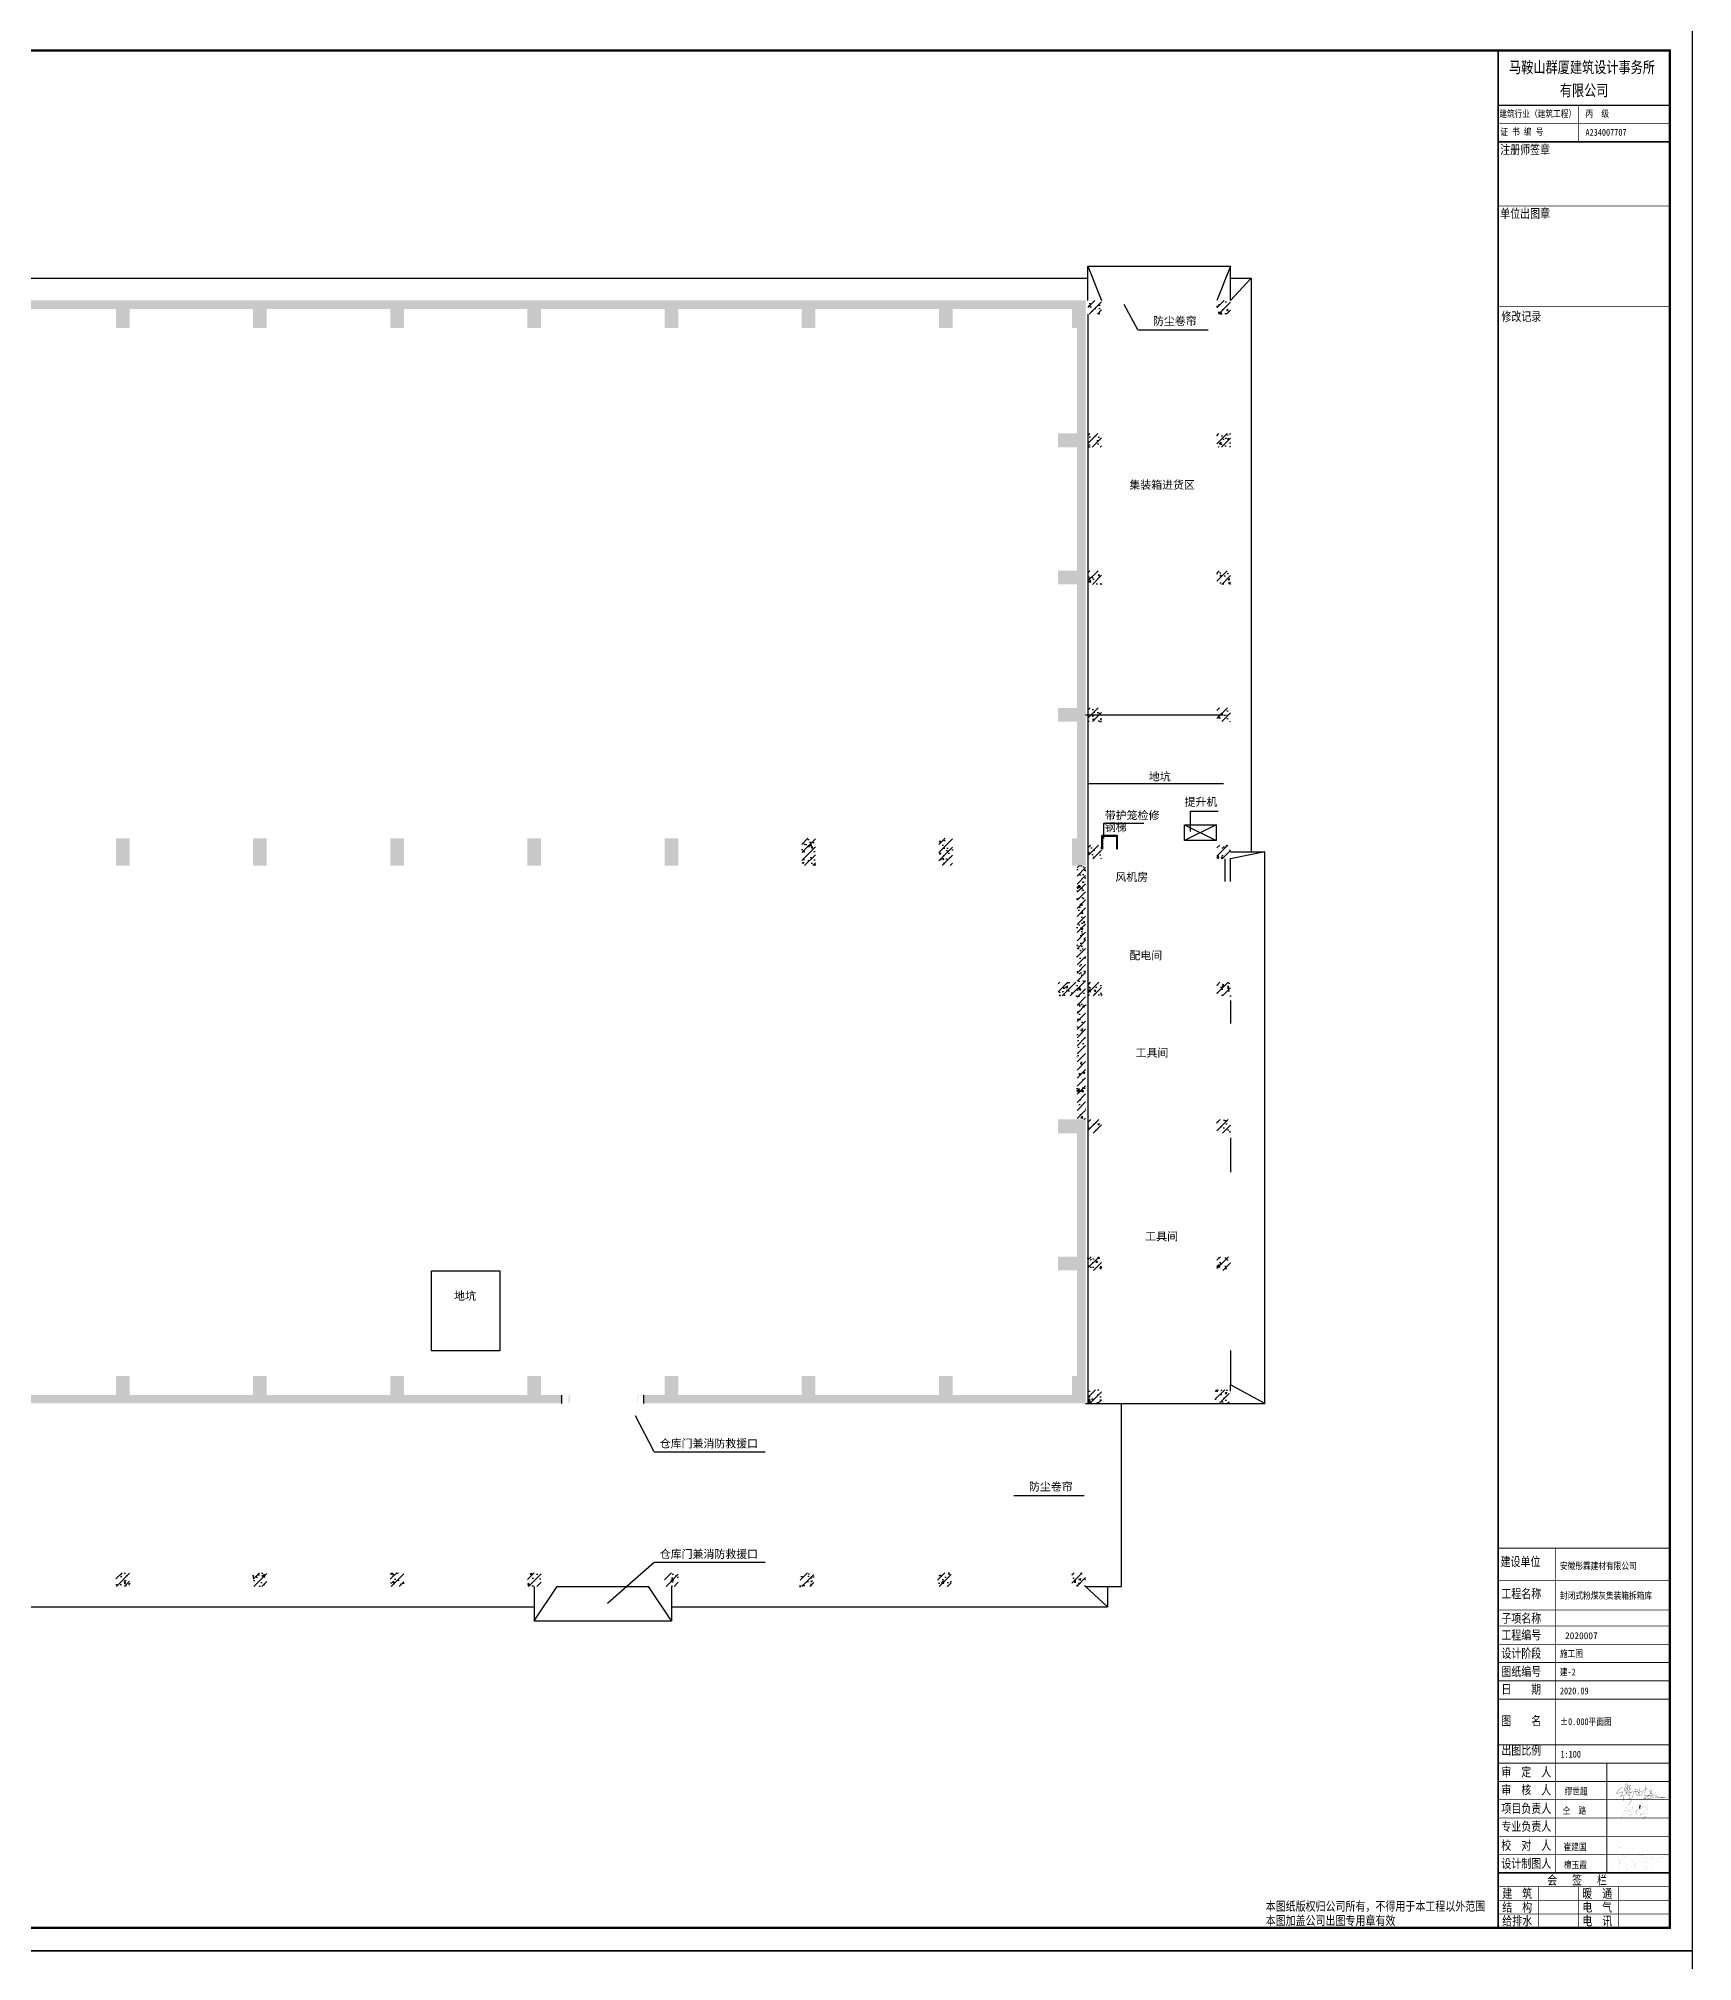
# Model space of a CAD drawing. Extents: x -405456 to 360097, y -329918 to 177160.
# Drawn here: x 105315 to 177679, y -18693 to 65407 of the extents above; entities that cross this region are included whole.
import ezdxf

# ---------------------------------------------------------------- set-up
doc = ezdxf.new("R2010")
doc.units = 0
doc.header["$LTSCALE"] = 1000
doc.header["$MEASUREMENT"] = 0
doc.layers.add('PUB_TITLE', color=4, linetype='Continuous')
doc.layers.add('图签', color=120, linetype='Continuous')
doc.styles.add('-宋体', font='', dxfattribs={"width": 0.8})
doc.styles.get("Standard").update_dxf_attribs({"font": 'gbenor.shx', "bigfont": 'gbcbig.shx'})
doc.styles.add('图签', font='', dxfattribs={"width": 0.8})
doc.styles.get('-宋体').set_extended_font_data('SimSun')
doc.styles.get('图签').set_extended_font_data('SimSun')
pattern_1 = [(45, (-65, 0), (-176.7767, 176.7767), []), (50, (-65, 0), (717.2602, -62.7521), [75, -825]), (355, (-65, 0), (-138.7513, 752.192), [60, -660]), (100.4514, (-5.2, -5.2), (578.5094, 689.4395), [63.7402, -701.142]), (46.1842, (-65, 200), (1067.241, -165.519), [112.5, -1237.5]), (96.6356, (23.9, 186.2), (934.663, 974.118), [95.61, -1051.713]), (351.1842, (-65, 200), (934.662, 974.1186), [90, -990]), (21, (35, 150), (596.907, -402.6189), [75, -825]), (326, (35, 150), (243.3153, 725.15), [60, -660]), (71.4514, (84.74, 116.45), (840.2226, 322.5305), [63.7402, -701.142]), (37.5, (-65, 0), (12.15986, 332.89385), [0, -652, 0, -670, 0, -662.5]), (7.5, (-65, 0), (263.0695, 394.4117), [0, -382, 0, -637, 0, -252.5]), (327.5, (-288, 0), (533.82244, -22.55487), [0, -250, 0, -780, 0, -1035]), (317.5, (-388, 0), (583.1862, 100.105), [0, -325, 0, -518, 0, -735])]
pattern_2 = [(45, (0, 0), (-176.7767, 176.7767), []), (50, (0, 0), (717.2602, -62.7521), [75, -825]), (355, (0, 0), (-138.7513, 752.192), [60, -660]), (100.4514, (59.8, -5.2), (578.5094, 689.4395), [63.7402, -701.142]), (46.1842, (0, 200), (1067.241, -165.519), [112.5, -1237.5]), (96.6356, (88.9, 186.2), (934.663, 974.118), [95.61, -1051.713]), (351.1842, (0, 200), (934.662, 974.1186), [90, -990]), (21, (100, 150), (596.907, -402.6189), [75, -825]), (326, (100, 150), (243.3153, 725.15), [60, -660]), (71.4514, (149.74, 116.45), (840.2226, 322.5305), [63.7402, -701.142]), (37.5, (0, 0), (12.15986, 332.89385), [0, -652, 0, -670, 0, -662.5]), (7.5, (0, 0), (263.0695, 394.4117), [0, -382, 0, -637, 0, -252.5]), (327.5, (-223, 0), (533.82244, -22.55487), [0, -250, 0, -780, 0, -1035]), (317.5, (-323, 0), (583.1862, 100.105), [0, -325, 0, -518, 0, -735])]

# ---------------------------------------------------------------- blocks, each defined once
blk = doc.blocks.new('0#竖图签')
at = {"layer": '图签'}
blk.add_line((-7500, 0), (0, 0), dxfattribs=at)
blk.add_lwpolyline([(-7500, 82100, 70, 70, 0), (-7500, 0, 40, 40, 0), (0, 0, 40, 40, 0), (0, 82100, 40, 40, 0), (-7500, 82100, 40, 40, 0), (-7500, 75299, 40, 40, 0)], format="xyseb", dxfattribs=at)
for points, const_width in [([(-7500, 79700), (0, 79700)], 70), ([(-4000, 79700), (-4000, 78100)], 35), ([(-7500, 78900), (0, 78900)], 35), ([(-7500, 78100), (0, 78100)], 70), ([(-7500, 75300), (0, 75300)], 35), ([(-7500, 70900), (0, 70900)], 35), ([(-7500, 70900), (0, 70900)], 35), ([(-7500, 16600), (0, 16600)], 35), ([(-5000, 16600), (-5000, 2400)], 35), ([(-7500, 15200), (0, 15200)], 35), ([(-7500, 13896), (0, 13896)], 35), ([(-7500, 13200), (0, 13200)], 35), ([(-7500, 12400), (0, 12400)], 35), ([(-7500, 11600), (0, 11600)], 35), ([(-7500, 10800), (0, 10800)], 35), ([(-7500, 10000), (0, 10000)], 35), ([(-7500, 8000), (0, 8000)], 35), ([(-7500, 7200), (0, 7200)], 35), ([(-2750, 7200), (-2750, 2400)], 35), ([(-7500, 6400), (0, 6400)], 35), ([(-7500, 5600), (0, 5600)], 35), ([(-7500, 4800), (0, 4800)], 35), ([(-7500, 4000), (0, 4000)], 35), ([(-7500, 3200), (0, 3200)], 35), ([(-7500, 2400), (0, 2400)], 70), ([(-7500, 2400), (0, 2400)], 35), ([(-7500, 1800), (0, 1800)], 35), ([(-5750, 0), (-5750, 1800)], 35), ([(-4000, 1800), (-4000, 0)], 35), ([(-2250, 1800), (-2250, 0)], 35), ([(-7500, 1200), (0, 1200)], 35), ([(-7500, 600), (0, 600)], 35), ([(-7500, 0), (0, 0)], 35)]:
    blk.add_lwpolyline(points, dxfattribs=dict(at, const_width=const_width))
at = {"layer": '图签', "style": '图签'}
for s, height, width, p in [('马鞍山群厦建筑设计事务所', 500, 0.78, (-7028, 81116)), ('有限公司', 500, 0.78, (-4808, 80106)), ('建筑行业（建筑工程） ', 300, 0.8, (-7454, 79185)), ('丙  级', 300, 0.8, (-3684, 79190)), ('  证 书 编 号', 300, 0.8, (-7767, 78395)), ('A234007707', 300, 0.8, (-3684, 78369)), ('注册师签章', 400, 0.8, (-7417, 77566)), ('单位出图章', 400, 0.8, (-7417, 74775)), ('修改记录', 400, 0.8, (-7365, 70269)), ('建设单位', 400, 0.8, (-7400, 15815)), ('工程名称', 400, 0.8, (-7365, 14415)), ('子项名称', 400, 0.8, (-7365, 13339)), ('工程编号', 400, 0.8, (-7365, 12607)), ('设计阶段', 400, 0.8, (-7365, 11807)), ('图纸编号', 400, 0.8, (-7365, 11007)), ('日    期', 400, 0.8, (-7365, 10237)), ('图    名', 400, 0.8, (-7365, 8852)), ('出图比例', 400, 0.8, (-7365, 7567)), ('审  定  人', 400, 0.8, (-7365, 6621)), ('审  核  人', 400, 0.8, (-7365, 5831)), ('项目负责人', 400, 0.8, (-7365, 5021)), ('专业负责人', 400, 0.8, (-7365, 4237)), ('校  对  人', 400, 0.8, (-7365, 3409)), ('设计制图人', 400, 0.8, (-7365, 2618)), ('建  筑', 400, 0.8, (-7325, 1305)), ('会   签   栏', 400, 0.8, (-5360, 1889)), ('暖  通', 400, 0.8, (-3825, 1305)), ('本图纸版权归公司所有，不得用于本工程以外范围', 400, 0.8, (-17674, 746)), ('结  构', 400, 0.8, (-7325, 705)), ('电  气', 400, 0.8, (-3825, 705)), ('本图加盖公司出图专用章有效', 400, 0.8, (-17674, 121)), ('给排水', 400, 0.8, (-7325, 105)), ('电  讯', 400, 0.8, (-3825, 105))]:
    blk.add_text(s, height=height, dxfattribs=dict(at, width=width)).set_placement(p)
blk = doc.blocks.new('11')
at = {"const_width": 9.8}
for points in [[(1649906, 20166), (1649863, 20182), (1649762, 20111), (1649691, 20015), (1649648, 19948), (1649677, 19916), (1649778, 19959), (1649899, 19994), (1649921, 19971), (1649921, 19935), (1649880, 19892), (1649825, 19814), (1649813, 19779), (1649825, 19769), (1649897, 19822), (1649970, 19840), (1649970, 19801), (1649932, 19608)], [(1649970, 19840), (1650001, 19863), (1649996, 19905), (1650003, 20128), (1650027, 20241), (1650057, 20332), (1650087, 20344), (1650108, 20295), (1650115, 20216), (1650063, 20127), (1650037, 20041), (1650064, 19970), (1650070, 19917), (1650001, 19863)], [(1650067, 19945), (1650133, 20000), (1650177, 19982), (1650240, 20048), (1650276, 20157), (1650277, 20267), (1650238, 20291), (1650169, 20279), (1650126, 20241), (1650115, 20216)], [(1650149, 20180), (1650191, 20220), (1650224, 20199), (1650221, 20144), (1650183, 20061), (1650146, 20032), (1650124, 20079), (1650124, 20132), (1650107, 20172)], [(1650170, 20200), (1650115, 20152)], [(1650886, 20252), (1650927, 20157), (1650914, 20044), (1650877, 19946), (1650852, 19842), (1650867, 19825), (1650982, 19851), (1651052, 19848), (1651046, 19818), (1650978, 19786), (1650863, 19729), (1650835, 19698), (1650828, 19681), (1651093, 19712), (1651455, 19759), (1651637, 19759), (1651819, 19731)], [(1650064, 19970), (1650087, 20048), (1650124, 20105), (1650089, 20171)], [(1650070, 19917), (1650214, 19959), (1650351, 20004)], [(1650351, 20004), (1650236, 19938), (1650186, 19900), (1650143, 19854), (1650135, 19840), (1650220, 19836), (1650214, 19762), (1650175, 19707), (1650162, 19681), (1650225, 19685), (1650267, 19651), (1650279, 19611), (1650264, 19565), (1650293, 19638), (1650416, 20004), (1650481, 20010), (1650736, 20020), (1650671, 20018), (1650649, 19885), (1650610, 19892), (1650587, 19965), (1650568, 20039), (1650519, 20104), (1650473, 20114), (1650480, 20045), (1650493, 19942), (1650531, 19853), (1650577, 19828), (1650675, 19831), (1650748, 19879), (1650790, 20010), (1650837, 20063), (1650954, 20120), (1651027, 20136)], [(1650603, 19915), (1650632, 20044), (1650648, 20121), (1650667, 20084), (1650671, 20018)], [(1651236, 19859), (1651046, 19818), (1651137, 19931), (1651204, 19877), (1651170, 20003), (1651182, 20089), (1651079, 20053), (1651098, 20000), (1651154, 19960), (1651112, 19900)], [(1651819, 19731), (1651502, 19759), (1651242, 19873), (1651214, 19814), (1651130, 19759), (1651143, 19719)]]:
    blk.add_lwpolyline(points, dxfattribs=at)
blk = doc.blocks.new('9')
blk.add_line((102146, 74831), (101657, 72045))
at = {"const_width": 50}
for points in [[(86440, 64465), (93649, 77517), (93294, 75200), (96276, 72187), (91695, 70506), (90606, 69586), (90911, 68858), (92628, 69656), (94120, 69990), (94859, 69715), (95217, 69015), (94800, 67744), (93324, 65239), (97646, 70339), (98740, 69065), (99858, 71215), (100523, 71343), (100027, 70127), (98825, 67243)], [(98825, 67243), (99886, 68741), (100905, 68770), (100053, 66278)], [(99426, 68685), (98843, 69263)], [(101361, 70467), (101034, 71129), (100523, 71343), (101657, 72045), (104315, 73386), (106829, 74015), (108213, 74223), (108905, 73843), (108576, 72858), (107435, 71285), (105404, 69836), (103618, 68400), (102552, 67530), (102552, 66987), (103077, 67023), (104392, 67592), (105627, 68009), (107264, 68313), (108008, 67891), (108162, 67268), (107370, 65715), (105147, 63439), (103745, 62393)], [(100905, 68770), (101361, 70467), (102138, 70843), (103960, 72419), (104315, 73386), (104585, 74207), (104732, 75333), (104487, 75859), (103457, 75823), (102244, 75565), (102146, 74831), (102775, 78245)]]:
    blk.add_lwpolyline(points, dxfattribs=at)
blk = doc.blocks.new('ccjjgg')
at = {"const_width": 100}
for points in [[(1391860, 954457), (1401799, 984946), (1415207, 999023), (1442703, 986308), (1449066, 964738), (1453291, 918290), (1442668, 874201), (1440371, 826603), (1412458, 850089), (1379404, 891190), (1331658, 882383), (1282444, 847887), (1247185, 805319), (1237636, 766420), (1258938, 757613), (1350022, 780365), (1401440, 803117), (1437517, 829005), (1502807, 836144), (1607847, 872842), (1624442, 878639), (1502807, 836144), (1401440, 803117), (1438510, 771123), (1373339, 717131), (1330235, 672305), (1305494, 640992), (1194160, 619567), (1112515, 602263), (888230, 470430), (1100508, 595206), (1198176, 598260), (1248919, 553678), (1288189, 490215), (1272639, 206660), (1288189, 490215), (1305494, 640992), (1462386, 675870), (1500086, 704447), (1438510, 771123), (1500086, 704447), (1691376, 723059), (1500086, 704447), (1497846, 631437), (1489776, 517347), (1475000, 476747), (1579356, 525652), (1633843, 516425), (1475000, 334644), (1633843, 516425), (1722897, 659913), (1763098, 720574), (1814784, 753364), (1908312, 777956), (1896005, 804188), (1870572, 824681), (1843499, 805827), (1831192, 748445), (1838576, 681226), (1864009, 660733), (1931283, 658274), (1909953, 721394), (1908312, 777956), (1908312, 777956), (1937026, 799269), (1972304, 796810), (1985431, 764840), (1968202, 715656), (1955076, 687784), (1931283, 658274), (1900108, 638600), (1853344, 612368), (1857446, 590235), (1879597, 545969), (1914055, 481209), (1917336, 546789), (1931283, 598432), (1914875, 629583), (1853344, 612368), (1879597, 545969), (1839632, 522985), (1769851, 517799), (1746206, 520680), (1878586, 465533), (1951323, 423798), (2003317, 549233), (2039576, 650157), (2045403, 670859), (2087489, 608105), (2096828, 504643), (2093582, 406305), (2092775, 381865), (2198590, 416426), (2282904, 425106), (2270640, 439913), (2248157, 466973), (2203519, 468429), (2205457, 506500), (2176396, 540699), (2180916, 588449), (2221602, 616841), (2255183, 609097), (2246142, 534247), (2179598, 536931), (2155608, 675594), (2190703, 722892), (2241049, 720710), (2251131, 700965), (2257181, 669535), (2255183, 609097), (2246142, 534247), (2203519, 468429), (2269320, 484334), (2356371, 507224), (2373781, 512717), (2323383, 583216), (2302128, 776576), (2313525, 826192), (2350971, 836766), (2378648, 821312), (2417722, 793657), (2438502, 683767), (2470906, 577952), (2468386, 413822), (2459139, 379944), (2394410, 409716)], [(2374888, 609904), (2391327, 579106), (2374888, 609904)]]:
    blk.add_lwpolyline(points, dxfattribs=at)
blk = doc.blocks.new('ee')
at = {"const_width": 0.875}
for points in [[(133402, -8296), (133607, -8267), (133798, -8191), (133916, -8138), (134030, -8114), (133922, -8137), (133881, -7954), (133930, -8228), (133892, -8317), (133835, -8452), (133857, -8457), (133911, -8395), (133927, -8274), (133960, -8249), (133993, -8133)], [(133927, -8274), (133941, -8581)], [(134102, -7813), (134161, -7903), (134024, -8000), (134042, -8025), (134067, -8051), (134049, -8124), (134074, -8284)], [(134161, -7903), (134134, -7956), (134269, -7923), (134300, -7935), (134249, -7981), (134170, -8020), (134095, -8037), (134073, -8058)], [(134074, -8284), (134080, -8144), (134137, -8110), (134173, -8080), (134231, -8064), (134273, -8064), (134333, -8071), (134372, -8111), (134381, -8145), (134358, -8183), (134334, -8230), (134285, -8265), (134235, -8279), (134200, -8287), (134178, -8383), (134191, -8409), (134200, -8443), (134125, -8511), (134343, -8493), (134394, -8480), (134399, -8410), (134421, -8314), (134457, -8228), (134500, -8156), (134599, -8121), (134666, -8106), (134705, -8106), (134705, -8126), (134705, -8172), (134686, -8219), (134640, -8243), (134589, -8262), (134560, -8290), (134540, -8319), (134519, -8346), (134519, -8372), (134537, -8362), (134571, -8341), (134599, -8322), (134612, -8295), (134626, -8276), (134640, -8257), (134677, -8241), (134687, -8241), (134686, -8268), (134657, -8321), (134613, -8400), (134577, -8466), (134572, -8498), (134640, -8459), (134731, -8372), (134772, -8290), (134786, -8262), (134762, -8250), (134796, -8234), (134832, -8155), (134852, -8125), (134935, -8093), (134942, -8010), (134961, -8171), (135023, -8196), (135019, -8242), (134983, -8251), (134935, -8257), (134962, -8286), (134966, -8332), (134943, -8340), (134914, -8340), (134897, -8329), (134895, -8388), (134909, -8453), (134919, -8541), (134941, -8574), (134950, -8541), (134953, -8491), (134958, -8454), (134990, -8391), (135012, -8384), (135011, -8437), (135006, -8466), (135017, -8476), (135024, -8444), (135030, -8425), (135038, -8399), (135040, -8294), (135052, -8258), (135058, -8209), (135071, -8185), (135103, -8182), (135116, -8209), (135110, -8265), (135111, -8310), (135144, -8343), (135233, -8328), (135286, -8354), (135318, -8378), (135313, -8415), (135296, -8447), (135249, -8474), (135205, -8488), (135144, -8492), (135114, -8478), (135091, -8444), (135082, -8420), (135135, -8423), (135176, -8429), (135223, -8442), (135273, -8451), (135325, -8464), (135358, -8473), (135383, -8486), (135401, -8513)], [(135081, -8013), (135030, -7971), (134989, -7943), (134931, -7932), (134880, -7902), (134881, -7880), (134931, -7868), (134967, -7875), (134982, -7884), (135001, -7912), (135034, -7955), (135117, -7969), (135164, -7975), (135193, -7977), (135342, -7923), (135626, -7860), (135759, -7841), (135864, -7830), (135935, -7848), (135951, -7881), (135933, -7921), (135817, -7966), (135732, -7989), (135645, -8002), (135407, -8020), (135340, -8009), (135266, -8000), (135187, -7979)], [(135052, -8183), (135079, -8067), (135081, -8013), (135018, -8033), (134969, -8017), (134943, -7988), (134942, -8010)], [(135184, -7976), (135081, -8013)]]:
    blk.add_lwpolyline(points, dxfattribs=at)

msp = doc.modelspace()

# ---------------------------------------------------------------- hatches: boundary and pattern name
h = msp.add_hatch()
h.set_pattern_fill('钢筋混凝土', color=256, scale=100, style=0)
h.set_pattern_definition(pattern_2)
h.paths.add_polyline_path([(109305.6, 53952.1), (108705.6, 53952.1), (108705.6, 52752.1), (109305.6, 52752.1)])
h.paths.add_polyline_path([(108705.6, 53952.1), (103305.6, 53952.1), (103305.6, 53582.1), (108705.6, 53582.1)])
h.paths.add_polyline_path([(103305.6, 53952.1), (102705.6, 53952.1), (102705.6, 52752.1), (103305.6, 52752.1)])
h.paths.add_polyline_path([(102705.6, 53952.1), (97305.6, 53952.1), (97305.6, 53582.1), (102705.6, 53582.1)])
h.paths.add_polyline_path([(97305.6, 53952.1), (96705.6, 53952.1), (96705.6, 52752.1), (97305.6, 52752.1)])
h.paths.add_polyline_path([(114705.6, 53952.1), (109305.6, 53952.1), (109305.6, 53582.1), (114705.6, 53582.1)])
h.paths.add_polyline_path([(115305.6, 53952.1), (114705.6, 53952.1), (114705.6, 52752.1), (115305.6, 52752.1)])
h.paths.add_polyline_path([(120705.6, 53952.1), (115305.6, 53952.1), (115305.6, 53582.1), (120705.6, 53582.1)])
h.paths.add_polyline_path([(121305.6, 53952.1), (120705.6, 53952.1), (120705.6, 52752.1), (121305.6, 52752.1)])
h = msp.add_hatch()
h.set_pattern_fill('钢筋混凝土', color=256, scale=100, style=0)
h.set_pattern_definition(pattern_2)
h.paths.add_polyline_path([(127305.6, 53952.1), (126705.6, 53952.1), (126705.6, 52752.1), (127305.6, 52752.1)])
h.paths.add_polyline_path([(126705.6, 53952.1), (121305.6, 53952.1), (121305.6, 53582.1), (126705.6, 53582.1)])
h.paths.add_polyline_path([(132705.6, 53952.1), (127305.6, 53952.1), (127305.6, 53582.1), (132705.6, 53582.1)])
h.paths.add_polyline_path([(138705.6, 53952.1), (133305.6, 53952.1), (133305.6, 53582.1), (138705.6, 53582.1)])
h.paths.add_polyline_path([(133305.6, 53952.1), (132705.6, 53952.1), (132705.6, 52752.1), (133305.6, 52752.1)])
h.paths.add_polyline_path([(139305.6, 53952.1), (138705.6, 53952.1), (138705.6, 52752.1), (139305.6, 52752.1)])
h.paths.add_polyline_path([(144705.6, 53952.1), (139305.6, 53952.1), (139305.6, 53582.1), (144705.6, 53582.1)])
h.paths.add_polyline_path([(145305.6, 53952.1), (144705.6, 53952.1), (144705.6, 52752.1), (145305.6, 52752.1)])
h.paths.add_polyline_path([(150525.6, 53952.1), (145305.6, 53952.1), (145305.6, 53582.1), (150525.6, 53582.1)])
h = msp.add_hatch()
h.set_pattern_fill('钢筋混凝土', color=256, scale=100, style=0)
h.set_pattern_definition(pattern_2)
h.paths.add_polyline_path([(151125.6, 53952.1), (150525.6, 53952.1), (150525.6, 52752.1), (151125.6, 52752.1)])
h.paths.add_polyline_path([(151125.6, 52752.1), (150755.6, 52752.1), (150755.6, 48132.1), (151125.6, 48132.1)])
h.paths.add_polyline_path([(151125.6, 48132.1), (149925.6, 48132.1), (149925.6, 47532.1), (151125.6, 47532.1)])
h.paths.add_polyline_path([(151125.6, 42132.1), (149925.6, 42132.1), (149925.6, 41532.1), (151125.6, 41532.1)])
h.paths.add_polyline_path([(151125.6, 47532.1), (150755.6, 47532.1), (150755.6, 42132.1), (151125.6, 42132.1)])
h.paths.add_polyline_path([(151125.6, 36132.1), (149925.6, 36132.1), (149925.6, 35532.1), (151125.6, 35532.1)])
h.paths.add_polyline_path([(151125.6, 41532.1), (150755.6, 41532.1), (150755.6, 36132.1), (151125.6, 36132.1)])
h.paths.add_polyline_path([(151125.6, 35532.1), (150755.6, 35532.1), (150755.6, 30432.1), (151125.6, 30432.1)])
h.paths.add_polyline_path([(151125.6, 30432.1), (150525.6, 30432.1), (150525.6, 29232.1), (151125.6, 29232.1)])
h = msp.add_hatch()
h.set_pattern_fill('钢筋混凝土', color=256, scale=100, style=0)
h.set_pattern_definition([(45, (-65, -65), (-176.7767, 176.7767), []), (50, (-65, -65), (717.2602, -62.7521), [75, -825]), (355, (-65, -65), (-138.7513, 752.192), [60, -660]), (100.4514, (-5.2, -70.2), (578.5094, 689.4395), [63.7402, -701.142]), (46.1842, (-65, 135), (1067.241, -165.519), [112.5, -1237.5]), (96.6356, (23.9, 121.2), (934.663, 974.118), [95.61, -1051.713]), (351.1842, (-65, 135), (934.662, 974.1186), [90, -990]), (21, (35, 85), (596.907, -402.6189), [75, -825]), (326, (35, 85), (243.3153, 725.15), [60, -660]), (71.4514, (84.74, 51.45), (840.2226, 322.5305), [63.7402, -701.142]), (37.5, (-65, -65), (12.15986, 332.89385), [0, -652, 0, -670, 0, -662.5]), (7.5, (-65, -65), (263.0695, 394.4117), [0, -382, 0, -637, 0, -252.5]), (327.5, (-288, -65), (533.82244, -22.55487), [0, -250, 0, -780, 0, -1035]), (317.5, (-388, -65), (583.1862, 100.105), [0, -325, 0, -518, 0, -735])])
h.paths.add_polyline_path([(151225.6, 53352.1), (151825.6, 53352.1), (151825.6, 53952.1), (151225.6, 53952.1)])
h.paths.add_polyline_path([(156865.6, 53352.1), (157465.6, 53352.1), (157465.6, 53952.1), (156865.6, 53952.1)])
h = msp.add_hatch()
h.set_pattern_fill('钢筋混凝土', color=256, scale=100, style=0)
h.set_pattern_definition(pattern_1)
h.paths.add_polyline_path([(151225.6, 48132.1), (151225.6, 47532.1), (151825.6, 47532.1), (151825.6, 48132.1)])
h.paths.add_polyline_path([(156865.6, 48132.1), (156865.6, 47532.1), (157465.6, 47532.1), (157465.6, 48132.1)])
h = msp.add_hatch()
h.set_pattern_fill('钢筋混凝土', color=256, scale=100, style=0)
h.set_pattern_definition(pattern_1)
h.paths.add_polyline_path([(151225.6, 42132.1), (151225.6, 41532.1), (151825.6, 41532.1), (151825.6, 42132.1)])
h.paths.add_polyline_path([(156865.6, 42132.1), (156865.6, 41532.1), (157465.6, 41532.1), (157465.6, 42132.1)])
h = msp.add_hatch()
h.set_pattern_fill('钢筋混凝土', color=256, scale=100, style=0)
h.set_pattern_definition(pattern_1)
h.paths.add_polyline_path([(151825.6, 36132.1), (151225.6, 36132.1), (151225.6, 35532.1), (151825.6, 35532.1)])
h.paths.add_polyline_path([(156865.6, 35532.1), (157465.6, 35532.1), (157465.6, 36132.1), (156865.6, 36132.1)])
h = msp.add_hatch()
h.set_pattern_fill('钢筋混凝土', color=256, scale=100, style=0)
h.set_pattern_definition(pattern_2)
h.paths.add_polyline_path([(109305.6, 30432.1), (108705.6, 30432.1), (108705.6, 29232.1), (109305.6, 29232.1)])
h.paths.add_polyline_path([(115305.6, 30432.1), (114705.6, 30432.1), (114705.6, 29232.1), (115305.6, 29232.1)])
h.paths.add_polyline_path([(121305.6, 30432.1), (120705.6, 30432.1), (120705.6, 29232.1), (121305.6, 29232.1)])
h.paths.add_polyline_path([(126705.6, 29232.1), (127305.6, 29232.1), (127305.6, 30432.1), (126705.6, 30432.1)])
h.paths.add_polyline_path([(133305.6, 30432.1), (132705.6, 30432.1), (132705.6, 29232.1), (133305.6, 29232.1)])
h = msp.add_hatch()
h.set_pattern_fill('钢筋混凝土', color=256, scale=100, style=0)
h.set_pattern_definition(pattern_2)
h.paths.add_polyline_path([(139305.6, 30432.1), (138705.6, 30432.1), (138705.6, 29232.1), (139305.6, 29232.1)])
h.paths.add_polyline_path([(144705.6, 29232.1), (145305.6, 29232.1), (145305.6, 30432.1), (144705.6, 30432.1)])
h = msp.add_hatch()
h.set_pattern_fill('钢筋混凝土', color=256, scale=100, style=0)
h.set_pattern_definition(pattern_1)
h.paths.add_polyline_path([(156865.6, 29532.1), (157465.6, 29532.1), (157465.6, 30132.1), (156865.6, 30132.1)])
h.paths.add_polyline_path([(151225.6, 30132.1), (151225.6, 29532.1), (151825.6, 29532.1), (151825.6, 30132.1)])
h = msp.add_hatch()
h.set_pattern_fill('钢筋混凝土', color=256, scale=100, style=0)
h.set_pattern_definition(pattern_2)
h.paths.add_polyline_path([(151125.6, 24132.1), (149925.6, 24132.1), (149925.6, 23532.1), (151125.6, 23532.1)])
h.paths.add_polyline_path([(151125.6, 29232.1), (150755.6, 29232.1), (150755.6, 24132.1), (151125.6, 24132.1)])
h.paths.add_polyline_path([(151125.6, 23532.1), (150755.6, 23532.1), (150755.6, 18132.1), (151125.6, 18132.1)])
h = msp.add_hatch()
h.set_pattern_fill('钢筋混凝土', color=256, scale=100, style=0)
h.set_pattern_definition(pattern_1)
h.paths.add_polyline_path([(151225.6, 24132.1), (151225.6, 23532.1), (151825.6, 23532.1), (151825.6, 24132.1)])
h.paths.add_polyline_path([(157465.6, 24132.1), (156865.6, 24132.1), (156865.6, 23532.1), (157465.6, 23532.1)])
h = msp.add_hatch()
h.set_pattern_fill('钢筋混凝土', color=256, scale=100, style=0)
h.set_pattern_definition(pattern_2)
h.paths.add_polyline_path([(151125.6, 18132.1), (149925.6, 18132.1), (149925.6, 17532.1), (151125.6, 17532.1)])
h.paths.add_polyline_path([(151125.6, 17532.1), (150755.6, 17532.1), (150755.6, 12132.1), (151125.6, 12132.1)])
h.paths.add_polyline_path([(151125.6, 12132.1), (149925.6, 12132.1), (149925.6, 11532.1), (151125.6, 11532.1)])
h.paths.add_polyline_path([(151125.6, 11532.1), (150755.6, 11532.1), (150755.6, 6912.1), (151125.6, 6912.1)])
h.paths.add_polyline_path([(151125.6, 6912.1), (150525.6, 6912.1), (150525.6, 5712.1), (151125.6, 5712.1)])
h.paths.add_polyline_path([(150525.6, 6082.1), (145305.6, 6082.1), (145305.6, 5712.1), (150525.6, 5712.1)])
h.paths.add_polyline_path([(144705.6, 6082.1), (139305.6, 6082.1), (139305.6, 5712.1), (144705.6, 5712.1)])
h.paths.add_polyline_path([(145305.6, 6912.1), (144705.6, 6912.1), (144705.6, 5712.1), (145305.6, 5712.1)])
h.paths.add_polyline_path([(139305.6, 6912.1), (138705.6, 6912.1), (138705.6, 5712.1), (139305.6, 5712.1)])
h.paths.add_polyline_path([(138705.6, 6082.1), (133305.6, 6082.1), (133305.6, 6017.1), (133305.6, 5712.1), (138705.6, 5712.1)])
h.paths.add_polyline_path([(133305.6, 6912.1), (132705.6, 6912.1), (132705.6, 5712.1), (133305.6, 5712.1)])
h = msp.add_hatch()
h.set_pattern_fill('钢筋混凝土', color=256, scale=100, style=0)
h.set_pattern_definition(pattern_1)
h.paths.add_polyline_path([(151225.6, 18132.1), (151225.6, 17532.1), (151825.6, 17532.1), (151825.6, 18132.1)])
h.paths.add_polyline_path([(156865.6, 18132.1), (156865.6, 17532.1), (157465.6, 17532.1), (157465.6, 18132.1)])
h = msp.add_hatch()
h.set_pattern_fill('钢筋混凝土', color=256, scale=100, style=0)
h.set_pattern_definition(pattern_1)
h.paths.add_polyline_path([(151825.6, 12132.1), (151225.6, 12132.1), (151225.6, 11532.1), (151825.6, 11532.1)])
h.paths.add_polyline_path([(156865.6, 12132.1), (156865.6, 11532.1), (157465.6, 11532.1), (157465.6, 12132.1)])
h = msp.add_hatch()
h.set_pattern_fill('钢筋混凝土', color=256, scale=100, style=0)
h.set_pattern_definition(pattern_2)
h.paths.add_polyline_path([(114705.6, 6082.1), (109305.6, 6082.1), (109305.6, 5712.1), (114705.6, 5712.1)])
h.paths.add_polyline_path([(109305.6, 6912.1), (108705.6, 6912.1), (108705.6, 5712.1), (109305.6, 5712.1)])
h.paths.add_polyline_path([(120705.6, 6082.1), (115305.6, 6082.1), (115305.6, 5712.1), (120705.6, 5712.1)])
h.paths.add_polyline_path([(115305.6, 6912.1), (114705.6, 6912.1), (114705.6, 5712.1), (115305.6, 5712.1)])
h.paths.add_polyline_path([(121305.6, 6912.1), (120705.6, 6912.1), (120705.6, 5712.1), (121305.6, 5712.1)])
h.paths.add_polyline_path([(126705.6, 6082.1), (121305.6, 6082.1), (121305.6, 5712.1), (126705.6, 5712.1)])
h.paths.add_polyline_path([(127305.6, 6912.1), (126705.6, 6912.1), (126705.6, 5712.1), (127305.6, 5712.1)])
h.paths.add_polyline_path([(128505.6, 6082.1), (127305.6, 6082.1), (127305.6, 5712.1), (128505.6, 5712.1), (128505.6, 5897.1)])
h.paths.add_polyline_path([(132705.6, 6082.1), (131505.6, 6082.1), (131505.6, 5712.1), (132705.6, 5712.1)])
h.paths.add_polyline_path([(108705.6, 6082.1), (103305.6, 6082.1), (103305.6, 5712.1), (108705.6, 5712.1)])
h.paths.add_polyline_path([(103305.6, 6912.1), (102705.6, 6912.1), (102705.6, 5712.1), (103305.6, 5712.1)])
h.paths.add_polyline_path([(102705.6, 6082.1), (97305.6, 6082.1), (97305.6, 5712.1), (102705.6, 5712.1)])
h.paths.add_polyline_path([(97305.6, 6912.1), (96705.6, 6912.1), (96705.6, 5712.1), (97305.6, 5712.1)])
h.paths.add_polyline_path([(131519.2, 5712.1), (131805.6, 5712.1), (131805.6, 6093), (131519.2, 6093)], flags=16)
h.paths.add_polyline_path([(128205.6, 5715.9), (128558.2, 5715.9), (128558.2, 6082.1), (128205.6, 6082.1)], flags=16)
h = msp.add_hatch()
h.set_pattern_fill('钢筋混凝土', color=256, scale=100, style=0)
h.set_pattern_definition([(45, (-65, 0), (-176.7767, 176.7767), []), (50, (-65, 0), (717.2602, -62.7521), [75, -825]), (355, (-65, 0), (-138.7513, 752.192), [60, -660]), (100.4514, (-5.2, -5.2), (578.5094, 689.4395), [63.7402, -701.142]), (46.1842, (-65, 200), (1067.241, -165.519), [112.5, -1237.5]), (96.6356, (23.9, 186.2), (934.663, 974.118), [95.61, -1051.713]), (351.1842, (-65, 200), (934.662, 974.1186), [90, -990]), (21, (35, 150), (596.907, -402.619), [75, -825]), (326, (35, 150), (243.3153, 725.15), [60, -660]), (71.4514, (84.74, 116.45), (840.2226, 322.5305), [63.7402, -701.142]), (37.5, (-65, 0), (12.15986, 332.89385), [0, -652, 0, -670, 0, -662.5]), (7.5, (-65, 0), (263.0695, 394.4117), [0, -382, 0, -637, 0, -252.5]), (327.5, (-288, 0), (533.82244, -22.55487), [0, -250, 0, -780, 0, -1035]), (317.5, (-388, 0), (583.1862, 100.105), [0, -325, 0, -518, 0, -735])])
h.paths.add_polyline_path([(151825.6, 6312.1), (151225.6, 6312.1), (151225.6, 5712.1), (151825.6, 5712.1)])
h.paths.add_polyline_path([(157400.6, 6312.1), (157280.6, 6312.1), (156800.6, 6312.1), (156800.6, 5712.1), (157400.6, 5712.1)])
h = msp.add_hatch()
h.set_pattern_fill('钢筋混凝土', color=256, scale=100, style=0)
h.set_pattern_definition(pattern_2)
h.paths.add_polyline_path([(103305.6, -1687.9), (102705.6, -1687.9), (102705.6, -2287.9), (103305.6, -2287.9)])
h.paths.add_polyline_path([(109305.6, -1687.9), (108705.6, -1687.9), (108705.6, -2287.9), (109305.6, -2287.9)])
h = msp.add_hatch()
h.set_pattern_fill('钢筋混凝土', color=256, scale=100, style=0)
h.set_pattern_definition(pattern_2)
h.paths.add_polyline_path([(126705.6, -2287.9), (127305.6, -2287.9), (127305.6, -1687.9), (126705.6, -1687.9)])
h.paths.add_polyline_path([(120705.6, -1687.9), (120705.6, -2287.9), (121305.6, -2287.9), (121305.6, -1687.9)])
h.paths.add_polyline_path([(114705.6, -1687.9), (114705.6, -2287.9), (115305.6, -2287.9), (115305.6, -1687.9)])
h = msp.add_hatch()
h.set_pattern_fill('钢筋混凝土', color=256, scale=100, style=0)
h.set_pattern_definition(pattern_2)
h.paths.add_polyline_path([(132705.6, -1687.9), (132705.6, -2287.9), (133305.6, -2287.9), (133305.6, -1687.9)])
h = msp.add_hatch()
h.set_pattern_fill('钢筋混凝土', color=256, scale=100, style=0)
h.set_pattern_definition(pattern_1)
h.paths.add_polyline_path([(139240.6, -2287.9), (139240.6, -1687.9), (138640.6, -1687.9), (138640.6, -2287.9)])
h.paths.add_polyline_path([(145240.6, -2287.9), (145240.6, -1687.9), (144640.6, -1687.9), (144640.6, -2287.9)])
h.paths.add_polyline_path([(151125.6, -1687.9), (150525.6, -1687.9), (150525.6, -2287.9), (151125.6, -2287.9)])

# ---------------------------------------------------------------- linework, layer by layer
for p, q in [((41920.6, 54917.1), (151225.6, 54917.1)), ((151225.6, 53952.1), (151225.6, 55452.1)), ((151225.6, 55452.1), (157465.6, 55452.1)), ((151225.6, 55452.1), (151825.6, 53952.1)), ((157465.6, 55452.1), (156865.6, 53952.1)), ((157465.6, 53952.1), (157465.6, 55452.1)), ((158365.6, 54917.1), (157465.6, 53952.1)), ((157465.6, 54917.1), (158365.6, 54917.1)), ((158365.6, 54917.1), (158365.6, 29832.1)), ((151225.6, 53352.1), (151225.6, 5712.1)), ((153416.4, 52662.3), (152819.8, 53767.1)), ((153416.4, 52662.3), (156485.6, 52662.3)), ((151125.6, 35832.1), (157160.6, 35832.1)), ((151225.6, 32832.1), (157160.6, 32832.1)), ((155716.8, 30722.5), (155716.8, 31611.9)), ((155716.8, 31611.9), (156919.5, 31611.9)), ((151928.6, 30417.4), (151928.6, 31088.1)), ((151928.6, 31088.1), (153678.9, 31088.1)), ((155456.5, 31020.9), (156842.7, 30325.2)), ((156842.7, 31020.9), (155456.5, 30325.2)), ((151825.6, 29952.1), (151825.6, 30037.5)), ((157225.6, 28532.1), (157225.6, 29532.1)), ((157465.6, 29832.1), (158965.6, 29832.1)), ((158965.6, 29832.1), (157465.6, 29532.1)), ((157465.6, 28532.1), (157465.6, 29532.1)), ((158965.6, 5712.1), (158965.6, 29832.1)), ((157465.6, 23332.1), (157465.6, 22332.1)), ((157465.6, 17332.1), (157465.6, 15832.1)), ((157465.6, 8032.1), (157465.6, 6532.1)), ((158965.6, 5712.1), (157465.6, 6532.1)), ((157465.6, 6247.1), (157465.6, 6532.1)), ((151125.6, 5712.1), (158965.6, 5712.1)), ((152690.6, -2287.9), (152690.6, 5712.1)), ((132245.8, 3600.5), (137107.6, 3600.5)), ((147993.4, 1687.6), (151062.6, 1687.6)), ((130203.2, -3023.3), (132245.8, -1232)), ((132245.8, -1232), (137107.6, -1232)), ((127005.6, -2287.9), (127005.6, -3787.9)), ((127005.6, -3787.9), (128005.6, -2287.9)), ((128005.6, -2287.9), (132005.6, -2287.9)), ((133005.6, -3787.9), (132005.6, -2287.9)), ((133005.6, -2287.9), (133005.6, -3787.9)), ((151125.6, -2287.9), (152690.6, -2287.9)), ((151125.6, -2287.9), (152090.6, -2287.9)), ((151125.6, -2287.9), (152090.6, -3187.9)), ((152090.6, -2287.9), (152090.6, -3187.9)), ((67005.6, -3187.9), (127005.6, -3187.9)), ((133005.6, -3187.9), (152090.6, -3187.9)), ((127005.6, -3787.9), (133005.6, -3787.9))]:
    msp.add_line(p, q)
at = {"color": 1}
for p, q in [((128205.6, 5712.1), (128205.6, 6082.1)), ((131805.6, 5712.1), (131805.6, 6082.1)), ((132245.8, 3600.5), (131430.6, 5165.9))]:
    msp.add_line(p, q, dxfattribs=at)
for points in [[(152525.6, 29952.1), (152525.6, 29952.1), (152525.6, 30522.1, 0.4142136), (152495.6, 30552.1), (151855.6, 30552.1, 0.4142136), (151825.6, 30522.1), (151825.6, 29952.1)], [(152485.6, 29952.1), (152485.6, 30482.1, 0.4142136), (152455.6, 30512.1), (151895.6, 30512.1, 0.4142136), (151865.6, 30482.1), (151865.6, 29952.1)]]:
    msp.add_lwpolyline(points, format="xyb")
for points in [[(155456.5, 31020.9), (156842.7, 31020.9), (156842.7, 30325.2), (155456.5, 30325.2)], [(122505.6, 11517.1), (125505.6, 11517.1), (125505.6, 8017.1), (122505.6, 8017.1)]]:
    msp.add_lwpolyline(points, close=True)
at = {"layer": 'PUB_TITLE'}
for points in [[(28978.8, -18217.9), (177678.8, -18217.9), (177678.8, 65882.1), (28978.8, 65882.1)], [(28978.8, -102317.9), (177678.8, -102317.9), (177678.8, -18217.9), (28978.8, -18217.9)]]:
    msp.add_lwpolyline(points, close=True, dxfattribs=at)
at = {"layer": 'PUB_TITLE', "const_width": 100}
msp.add_lwpolyline([(31478.8, -17217.9), (176678.8, -17217.9), (176678.8, 64882.1), (31478.8, 64882.1)], close=True, dxfattribs=at)

# ---------------------------------------------------------------- block references
for name, p in [('0#竖图签', (176678.8, -17217.9)), ('11', (-1475288.6, -31265.5)), ('ee', (40541.8, -6184.8))]:
    msp.add_blockref(name, p)
for name, p, xscale, yscale, zscale in [('9', (170017, -15779.3), 0.05249999999068677, 0.05249999999068677, 0.05249999999999999), ('ccjjgg', (173194.3, -14326.1), 0.0009999999892897904, 0.001000000003841706, 0.001)]:
    msp.add_blockref(name, p, dxfattribs=dict(xscale=xscale, yscale=yscale, zscale=zscale))

# ---------------------------------------------------------------- texts
for s, insert, char_height, width, attachment_point in [('{\\fNSimSun|b0|i0|c134|p49;防尘卷帘}', (154072.8, 53222.7), 350, 6422.785, 1), ('{\\fNSimSun|b0|i0|c134|p49;集装箱进货区}', (153042, 46059.2), 350, 6422.785, 1), ('{\\fNSimSun|b0|i0|c134|p49;地坑}', (153892.5, 33301.2), 350, 6422.785, 1), ('{\\fNSimSun|b0|i0|c134|p49;提升机}', (155455.9, 32194.7), 350, 6422.785, 1), ('{\\fNSimSun|b0|i0|c134|p49;钢梯}', (151966.7, 31084.9), 350, 6422.785, 1), ('{\\fNSimSun|b0|i0|c134|p49;带护笼检修}', (151966.7, 31609.5), 350, 6422.785, 1), ('{\\fNSimSun|b0|i0|c134|p49;风机房}', (152428.6, 28907.4), 350, 6422.785, 1), ('{\\fNSimSun|b0|i0|c134|p49;配电间}', (153042, 25480.4), 350, 6422.785, 1), ('{\\fNSimSun|b0|i0|c134|p49;工具间}', (153313.7, 21225.7), 350, 6422.785, 1), ('{\\fNSimSun|b0|i0|c134|p49;工具间}', (153735.2, 13192.5), 350, 6422.785, 1), ('{\\fNSimSun|b0|i0|c134|p49;地坑}', (123501.3, 10592.2), 350, 6422.785, 1), ('{\\fNSimSun|b0|i0|c134|p49;仓库门兼消防救援口}', (132498.3, 4134.3), 350, 6422.785, 1), ('{\\fNSimSun|b0|i0|c134|p49;防尘卷帘}', (148649.7, 2247.9), 350, 6422.785, 1), ('{\\fNSimSun|b0|i0|c134|p49;仓库门兼消防救援口}', (132498.3, -698.2), 350, 6422.785, 1), ('{\\fNSimSun|b0|i0|c134|p49;\\W0.8;\\C7;安徽彤霖建材有限公司}', (171875.4, -1576.3), 300, 7365.582, 7), ('{\\fNSimSun|b0|i0|c134|p49;\\W0.8;\\C7;\\P\\C256;封闭式粉煤灰集装箱拆箱库}', (171875.4, -2876.3), 300, 7365.582, 7), ('{\\fNSimSun|b0|i0|c134|p49;\\W0.8;\\C7;\\P\\C256;施工图}', (171875.4, -5414.2), 300, 7365.582, 7), ('{\\fNSimSun|b0|i0|c134|p49;2020007}', (172101, -4599.2), 300, 7365.582, 7), ('{\\fNSimSun|b0|i0|c134|p49;\\W0.8;\\C7;\\P\\C256;建-2}', (171875.4, -6212.7), 300, 7365.582, 7), ('{\\fNSimSun|b0|i0|c134|p49;\\W0.8;\\C7;\\P\\C256;2020.09}', (171875.4, -7012.7), 300, 7365.582, 7), ('{\\fNSimSun|b0|i0|c134|p49;\\W0.8;\\C7;\\P\\C256;%%P0.000平面图}', (171875.4, -8385.7), 300, 7365.582, 7), ('{\\fNSimSun|b0|i0|c134|p49;\\W0.8;\\C7;\\P\\C256;1:100}', (171898, -9782.6), 300, 7365.582, 7)]:
    msp.add_mtext(s, dxfattribs=dict(insert=insert, char_height=char_height, width=width, attachment_point=attachment_point))
at = {"char_height": 300, "width": 4386.068, "attachment_point": 1, "style": '-宋体'}
for s, insert in [('缪世超', (172080.5, -11094.7)), ('仝  路', (171997.2, -11938)), ('{\\fNSimSun|b0|i0|c134|p49;崔建国}', (172033, -13524.4)), ('檀玉霞', (172051.4, -14314.4))]:
    msp.add_mtext(s, dxfattribs=dict(at, insert=insert))

doc.saveas('drawing.dxf')
